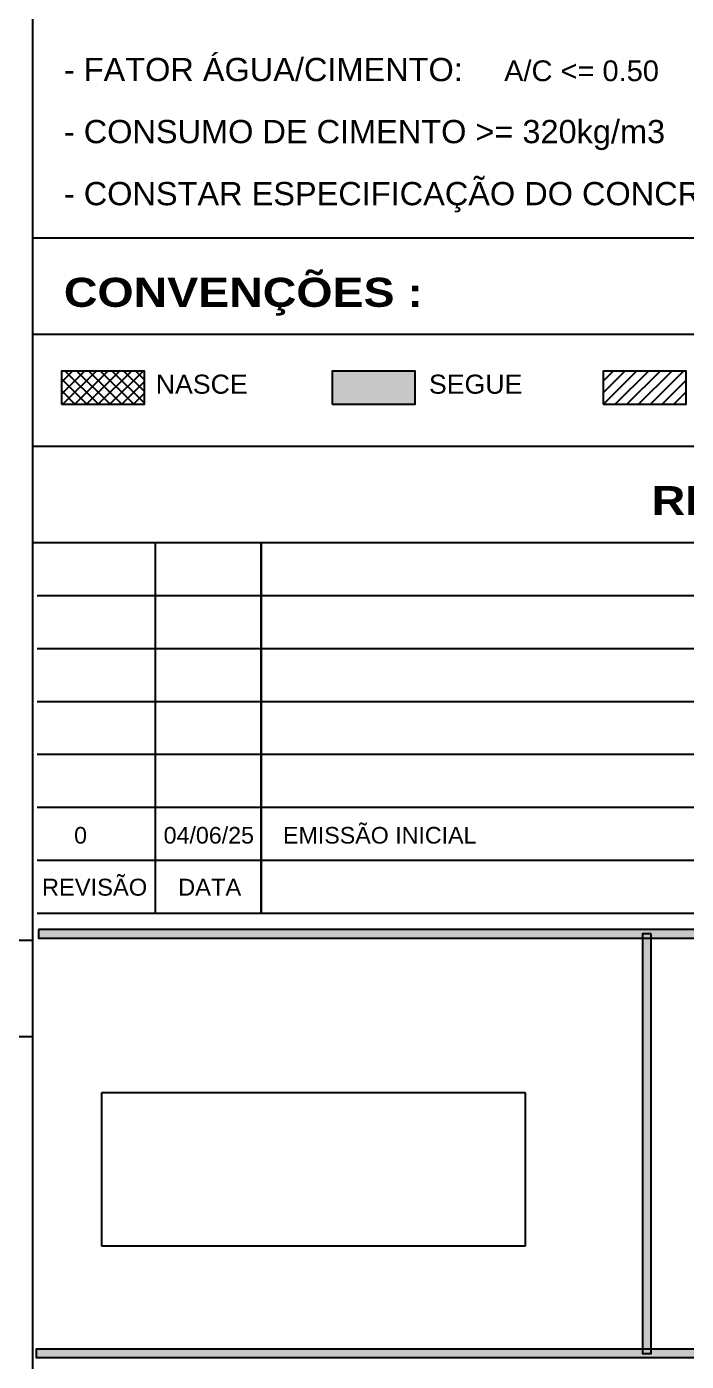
# Model space of a CAD drawing. Extents: x 0 to 5945, y 0 to 4205.
# Drawn here: x 5016 to 5413, y 615 to 1419 of the extents above; entities that cross this region are included whole.
import ezdxf

# ---------------------------------------------------------------- set-up
doc = ezdxf.new("R2010")
doc.units = 0
doc.header["$MEASUREMENT"] = 0
doc.layers.get('0').update_dxf_attribs({"linetype": 'CONTINUOUS'})
for name, color, linetype in [('MTH-18', 1, 'CONTINUOUS'), ('MTH-226', 6, 'CONTINUOUS'), ('MTH-230', 1, 'CONTINUOUS'), ('MTH-CARIMBO-TXT2', 1, 'CONTINUOUS'), ('MTH-CARIMBOEFORMATO', 1, 'CONTINUOUS'), ('MTH-HACHURA-PILAR', 1, 'CONTINUOUS'), ('MTH-PILAR-MORRE', 5, 'CONTINUOUS'), ('MTH-PILAR-NASCE', 5, 'CONTINUOUS'), ('MTH-PILAR-SEGUE', 5, 'CONTINUOUS'), ('MTH-SOMBRA25', 253, 'CONTINUOUS'), ('MTH-TXT-NEGRITO', 5, 'CONTINUOUS'), ('MTH-TXT-NOTAS', 3, 'CONTINUOUS')]:
    doc.layers.add(name, color=color, linetype=linetype)
doc.styles.add('TQS_ARIAL', font='arial.ttf')
doc.styles.add('TQS_ARIAL_BLACK', font='ariblk.ttf')
picture_1 = doc.add_image_def('image1.bmp', size_in_pixel=(1014, 369))

msp = doc.modelspace()

# ---------------------------------------------------------------- linework, layer by layer
at = {"layer": 'MTH-18', "linetype": 'Continuous'}
msp.add_line((5020.000105, 1233.54503), (5895.000004, 1233.54503), dxfattribs=at)
at = {"layer": 'MTH-226', "linetype": 'Continuous'}
for p, q in [((5020.000105, 1291.54503), (5895.000004, 1291.54503)), ((5019.999995, 1166.068479), (5894.999995, 1166.068479)), ((5020, 1166.068479), (5895, 1166.068479)), ((4094.999995, 868.480942), (5019.999995, 868.480942))]:
    msp.add_line(p, q, dxfattribs=at)
at = {"layer": 'MTH-230', "linetype": 'Continuous'}
for p, q in [((5019.999995, 50), (5019.999995, 4155.000488)), ((5019.999995, 50), (5019.999995, 1166.068479)), ((4095.000097, 810.480942), (5019.999995, 810.480942))]:
    msp.add_line(p, q, dxfattribs=at)
at = {"layer": 'MTH-CARIMBO-TXT2', "linetype": 'Continuous'}
for points in [[(5023.399083, 874.88127), (5023.399083, 869.752334), (5894.999995, 869.752334), (5894.999995, 874.88127), (5023.399083, 874.88127)], [(5392.098498, 872.316802), (5386.969562, 872.316802), (5386.969562, 619.578637), (5392.098498, 619.578637), (5392.098498, 872.316802)], [(5895.011036, 617.014168), (5895.011036, 622.143105), (5022.008826, 622.143105), (5022.008826, 617.014168), (5895.011036, 617.014168)]]:
    msp.add_lwpolyline(points, dxfattribs=at)
for points in [[(5023.399083, 874.88127), (5023.399083, 869.752334), (5894.999995, 869.752334)], [(5023.399083, 874.88127), (5894.999995, 869.752334), (5894.999995, 874.88127)], [(5023.399083, 874.88127), (5894.999995, 874.88127), (5023.399083, 874.88127)], [(5392.098498, 872.316802), (5386.969562, 872.316802), (5386.969562, 619.578637)], [(5392.098498, 872.316802), (5386.969562, 619.578637), (5392.098498, 619.578637)], [(5392.098498, 872.316802), (5392.098498, 619.578637), (5392.098498, 872.316802)], [(5895.011036, 617.014168), (5895.011036, 622.143105), (5022.008826, 622.143105)], [(5895.011036, 617.014168), (5022.008826, 622.143105), (5022.008826, 617.014168)], [(5895.011036, 617.014168), (5022.008826, 617.014168), (5895.011036, 617.014168)]]:
    msp.add_solid(points, dxfattribs=at)
at = {"layer": 'MTH-CARIMBOEFORMATO', "linetype": 'Continuous'}
for p, q in [((5093.567297, 1108.068433), (5093.567297, 884.822675)), ((5157.351799, 1108.068433), (5157.351799, 884.822675)), ((5157.351799, 884.822675), (5157.351799, 1108.068433)), ((5022.473433, 1076.176182), (5894.999995, 1076.176182)), ((5022.473433, 1044.283931), (5894.999995, 1044.283931)), ((5022.473433, 1012.39168), (5894.999995, 1012.39168)), ((5022.473433, 980.499429), (5894.999995, 980.499429)), ((5022.473433, 948.607178), (5157.351799, 948.607178)), ((5157.351799, 948.607178), (5895.011036, 948.607178)), ((5022.473433, 916.714926), (5157.351799, 916.714926)), ((5157.351799, 916.714926), (5895.011036, 916.714926)), ((5022.473433, 884.822675), (5157.351799, 884.822675)), ((5157.351799, 884.822675), (5895.011036, 884.822675))]:
    msp.add_line(p, q, dxfattribs=at)
at = {"layer": 'MTH-HACHURA-PILAR', "linetype": 'Continuous'}
for p, q in [((5037.109423, 1197.519601), (5050.974068, 1211.384246)), ((5037.109423, 1204.590669), (5043.903, 1211.384246)), ((5037.109423, 1206.643455), (5052.36912, 1191.383758)), ((5038.044647, 1191.383758), (5058.045135, 1211.384246)), ((5039.4397, 1211.384246), (5059.440188, 1191.383758)), ((5045.115715, 1191.383758), (5065.116203, 1211.384246)), ((5046.510768, 1211.384246), (5066.511256, 1191.383758)), ((5052.186783, 1191.383758), (5072.187271, 1211.384246)), ((5053.581836, 1211.384246), (5073.582324, 1191.383758)), ((5059.257851, 1191.383758), (5079.258339, 1211.384246)), ((5060.652903, 1211.384246), (5080.653392, 1191.383758)), ((5066.328918, 1191.383758), (5086.329407, 1211.384246)), ((5067.723971, 1211.384246), (5087.109423, 1191.998794)), ((5074.795039, 1211.384246), (5087.109423, 1199.069862)), ((5081.866107, 1211.384246), (5087.109423, 1206.14093)), ((5363.109423, 1198.250482), (5376.243187, 1211.384246)), ((5363.109423, 1205.321549), (5369.172119, 1211.384246)), ((5363.313767, 1191.383758), (5383.314255, 1211.384246)), ((5370.384834, 1191.383758), (5390.385323, 1211.384246)), ((5377.455902, 1191.383758), (5397.45639, 1211.384246)), ((5384.52697, 1191.383758), (5404.527458, 1211.384246)), ((5391.598038, 1191.383758), (5411.598526, 1211.384246)), ((5037.109423, 1199.572387), (5045.298053, 1191.383758)), ((5073.399986, 1191.383758), (5087.109423, 1205.093194)), ((5080.471054, 1191.383758), (5087.109423, 1198.022126)), ((5398.669106, 1191.383758), (5413.109423, 1205.824075)), ((5405.740173, 1191.383758), (5413.109423, 1198.753007)), ((5037.109423, 1192.501319), (5038.226985, 1191.383758)), ((5412.811241, 1191.383758), (5413.109423, 1191.681939))]:
    msp.add_line(p, q, dxfattribs=at)
at = {"layer": 'MTH-PILAR-MORRE', "linetype": 'Continuous'}
msp.add_lwpolyline([(5363.109423, 1191.383758), (5413.109423, 1191.383758), (5413.109423, 1211.384246), (5363.109423, 1211.384246), (5363.109423, 1191.383758)], dxfattribs=at)
at = {"layer": 'MTH-PILAR-NASCE', "linetype": 'Continuous'}
msp.add_lwpolyline([(5037.109423, 1191.383758), (5087.109423, 1191.383758), (5087.109423, 1211.384246), (5037.109423, 1211.384246), (5037.109423, 1191.383758)], dxfattribs=at)
at = {"layer": 'MTH-PILAR-SEGUE', "linetype": 'Continuous'}
msp.add_line((5019.999995, 1108.068433), (5894.999995, 1108.068433), dxfattribs=at)
msp.add_lwpolyline([(5200.109423, 1191.383758), (5250.109423, 1191.383758), (5250.109423, 1211.384246), (5200.109423, 1211.384246), (5200.109423, 1191.383758)], dxfattribs=at)
at = {"layer": 'MTH-SOMBRA25', "linetype": 'Continuous'}
for points in [[(5200.109423, 1191.383758), (5250.109423, 1191.383758), (5250.109423, 1211.384246)], [(5200.109423, 1191.383758), (5250.109423, 1211.384246), (5200.109423, 1211.384246)], [(5200.109423, 1191.383758), (5200.109423, 1211.384246), (5200.109423, 1191.383758)]]:
    msp.add_solid(points, dxfattribs=at)

# ---------------------------------------------------------------- texts
at = {"layer": 'MTH-TXT-NEGRITO', "linetype": 'Continuous', "style": 'TQS_ARIAL_BLACK'}
for s, p in [('CONVENÇÕES :', (5038.621475, 1250.04503)), ('REVISÃO', (5392.419531, 1124.568479))]:
    msp.add_text(s, height=17.5, dxfattribs=at).set_placement(p)
at = {"layer": 'MTH-TXT-NOTAS', "linetype": 'Continuous', "style": 'TQS_ARIAL'}
msp.add_text('- FATOR ÁGUA/CIMENTO:', height=14, rotation=0.000113, dxfattribs=at).set_placement((5038.621393, 1386.000419))
for s, height, p in [('A/C <= 0.50', 12.5, (5303.595134, 1386.000964)), ('- CONSUMO DE CIMENTO >= 320kg/m3', 14, (5038.621393, 1348.629569)), ('- CONSTAR ESPECIFICAÇÃO DO CONCRETO EM NOTA FISCAL.', 14, (5038.621393, 1311.258719)), ('NASCE', 11.500002, (5093.910204, 1197.712371)), ('SEGUE', 11.500002, (5258.343798, 1197.712371)), ('0', 10, (5044.769615, 926.714926)), ('04/06/25', 10, (5098.657733, 926.714926)), ('EMISSÃO INICIAL', 10, (5170.509527, 926.714926)), ('REVISÃO', 10.20552, (5025.387189, 895.330704)), ('DATA', 10.20552, (5107.348286, 895.330704))]:
    msp.add_text(s, height=height, dxfattribs=at).set_placement(p)

# ---------------------------------------------------------------- pictures from other files: only their frames are drawn
at = {"linetype": 'Continuous'}
image = msp.add_image(picture_1, insert=(5061.47831, 684.130775), size_in_units=(254.781198, 92.716235), dxfattribs=at)
image.dxf.flags = 7

doc.saveas('drawing.dxf')
